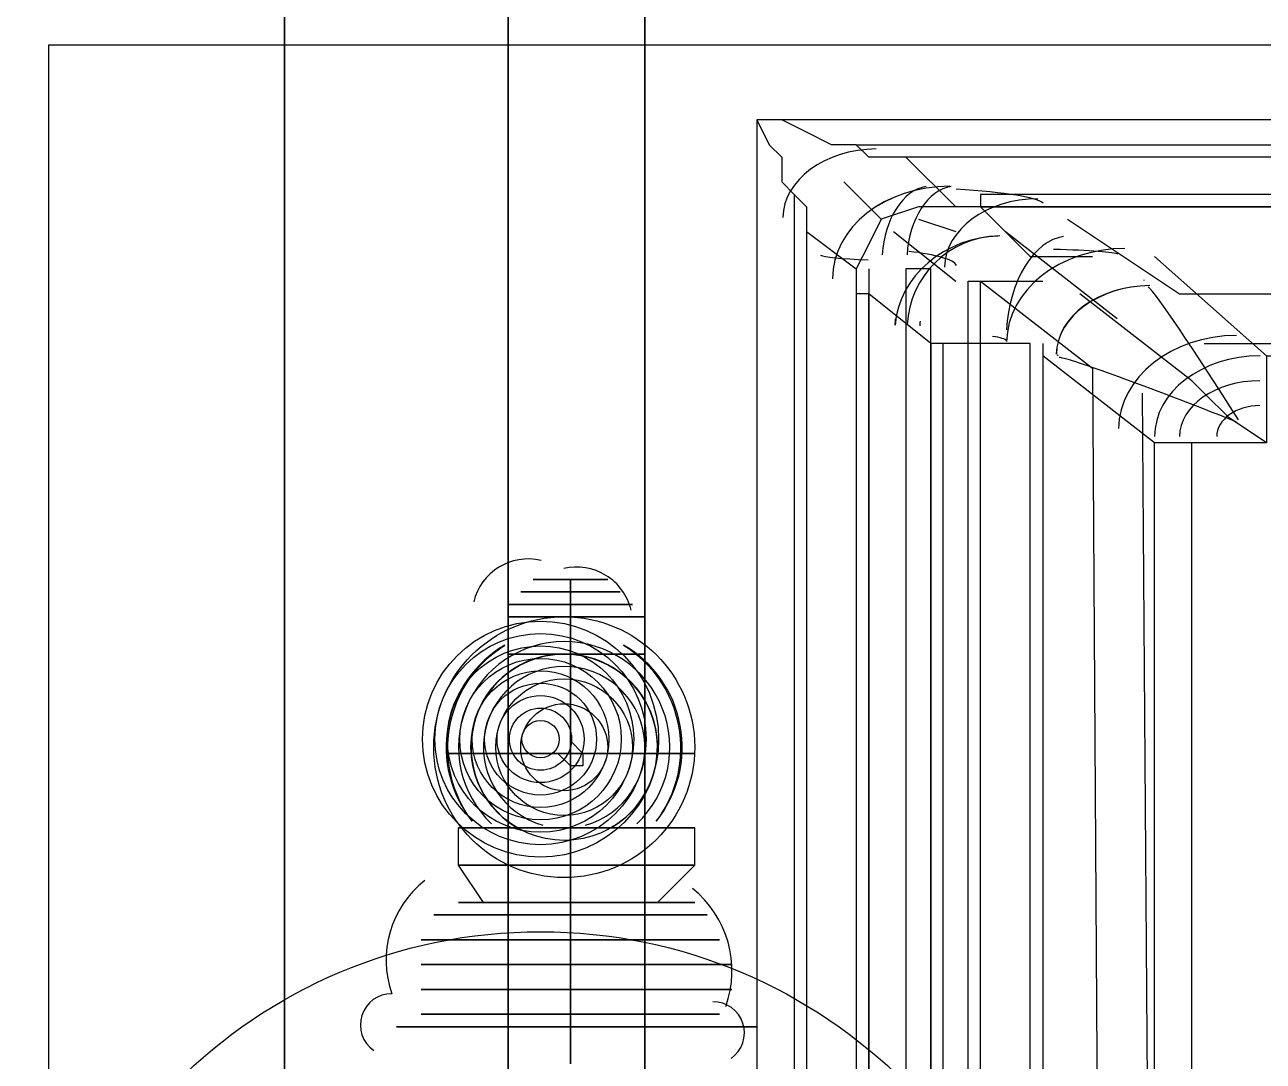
# Model space of a CAD drawing. Header units: millimetres. Extents: x -5841 to 140562, y 1006 to 102310.
# Drawn here: x 97110.8 to 97216.3, y 16457.7 to 16546 of the extents above; entities that cross this region are included whole.
import ezdxf

# ---------------------------------------------------------------- set-up
doc = ezdxf.new("R2010")
doc.units = ezdxf.units.MM
doc.header["$LTSCALE"] = 10
for name, color, linetype, true_color in [('PDF18_1-Base-01', 7, 'Continuous', 0xddc16e), ('PDF18_1-Cab_Back-01', 7, 'Continuous', 0xddc16e), ('PDF18_1-Cab_IComp-01', 7, 'Continuous', 0xddc16e)]:
    doc.layers.add(name, color=color, linetype=linetype, true_color=true_color)
doc.layers.add('PDF18_1-EeAa_3D-01', color=7, linetype='Continuous')
doc.layers.add('PDF18_1-Electrical_App-01', color=7, linetype='Continuous')

msp = doc.modelspace()

# ---------------------------------------------------------------- linework, layer by layer
at = {"layer": 'PDF18_1-Base-01', "lineweight": 25}
msp.add_lwpolyline([(97636.71746, 16016.18365), (97636.71746, 16877.64517), (97152.01306, 16877.64517), (97152.01306, 16016.18365)], close=True, dxfattribs=at)
at = {"layer": 'PDF18_1-Cab_Back-01', "lineweight": 25}
for points in [[(97152.01306, 16877.64517), (97152.01306, 16016.18365), (97132.96355, 16016.18365), (97132.96355, 16877.64517), (97132.96355, 16016.18365), (97152.01306, 16016.18365), (97132.96355, 16016.18365), (97152.01306, 16016.18365), (97152.01306, 16877.64517)], [(97152.01306, 16877.64517), (97152.01306, 16016.18365), (97132.96355, 16016.18365), (97132.96355, 16877.64517), (97132.96355, 16016.18365), (97152.01306, 16016.18365), (97152.01306, 16877.64517)], [(97132.96355, 16877.64517), (97132.96355, 16016.18365), (97152.01306, 16016.18365), (97132.96355, 16016.18365), (97132.96355, 16877.64517), (97132.96355, 16016.18365)]]:
    msp.add_lwpolyline(points, dxfattribs=at)
at = {"layer": 'PDF18_1-Cab_IComp-01', "lineweight": 25}
for points in [[(97152.01306, 16877.64517), (97636.71746, 16877.64517), (97636.71746, 16016.18365), (97152.01306, 16016.18365)], [(97152.01306, 16016.18365), (97636.71746, 16016.18365), (97636.71746, 16877.64517), (97152.01306, 16877.64517), (97152.01306, 16016.18365), (97636.71746, 16016.18365)], [(97152.01306, 16877.64517), (97152.01306, 16016.18365), (97152.01306, 16877.64517), (97636.71746, 16877.64517), (97636.71746, 16016.18365), (97152.01306, 16016.18365)], [(97152.01306, 16016.18365), (97636.71746, 16016.18365), (97636.71746, 16877.64517), (97152.01306, 16877.64517), (97152.01306, 16016.18365), (97636.71746, 16016.18365)]]:
    msp.add_lwpolyline(points, close=True, dxfattribs=at)
msp.add_lwpolyline([(97152.01306, 16877.64517), (97152.01306, 16016.18365), (97152.01306, 16877.64517)], dxfattribs=at)
at = {"layer": 'PDF18_1-EeAa_3D-01', "lineweight": 25}
for points in [[(97163.65444, 16729.48225), (97163.65444, 16164.34656)], [(97593.32689, 16537.92877), (97173.17919, 16537.92877), (97173.17919, 16164.34656), (97593.32689, 16164.34656)], [(97185.87887, 16178.10455), (97187.99549, 16178.10455), (97187.99549, 16525.22909), (97185.87887, 16525.22909)], [(97201.75347, 16516.76264), (97202.81178, 16349.55021), (97201.75347, 16185.51269), (97192.22871, 16179.16285), (97192.22871, 16524.17078)], [(97182.70395, 16179.16285), (97182.70395, 16523.11248), (97181.64565, 16523.11248), (97181.64565, 16179.16285)], [(97196.46194, 16183.39608), (97196.46194, 16518.87925), (97189.05379, 16518.87925), (97187.99549, 16518.87925), (97182.70395, 16523.11248), (97182.70395, 16179.16285), (97187.99549, 16183.39608), (97189.05379, 16183.39608)], [(97189.05379, 16183.39608), (97189.05379, 16518.87925), (97187.99549, 16518.87925), (97187.99549, 16183.39608)], [(97207.045, 16191.86253), (97207.045, 16510.4128), (97197.52024, 16517.82094), (97197.52024, 16184.45439)], [(97154.12968, 16498.77143), (97155.18798, 16498.77143), (97157.3046, 16498.77143), (97159.42121, 16498.77143), (97160.47952, 16498.77143), (97159.42121, 16498.77143), (97157.3046, 16498.77143), (97155.18798, 16498.77143)], [(97156.24629, 16498.77143), (97157.3046, 16498.77143), (97158.3629, 16498.77143), (97159.42121, 16498.77143), (97158.3629, 16498.77143), (97157.3046, 16498.77143)], [(97157.3046, 16498.77143), (97157.3046, 16497.71312), (97157.3046, 16495.59651), (97157.3046, 16492.42159), (97157.3046, 16495.59651), (97157.3046, 16497.71312)], [(97153.07137, 16497.71312), (97154.12968, 16497.71312), (97157.3046, 16497.71312), (97160.47952, 16497.71312), (97161.53782, 16497.71312), (97160.47952, 16497.71312), (97157.3046, 16497.71312), (97154.12968, 16497.71312)], [(97152.01306, 16496.65481), (97154.12968, 16496.65481), (97157.3046, 16496.65481), (97161.53782, 16496.65481), (97162.59613, 16496.65481), (97161.53782, 16496.65481), (97157.3046, 16496.65481), (97154.12968, 16496.65481)], [(97163.65444, 16495.59651), (97161.53782, 16495.59651), (97157.3046, 16495.59651), (97153.07137, 16495.59651), (97152.01306, 16495.59651), (97153.07137, 16495.59651), (97157.3046, 16495.59651), (97161.53782, 16495.59651)], [(97153.07137, 16483.95514), (97149.89645, 16483.95514), (97146.72153, 16483.95514), (97147.77984, 16483.95514), (97149.89645, 16483.95514), (97147.77984, 16483.95514), (97148.83814, 16483.95514), (97150.95476, 16483.95514), (97148.83814, 16483.95514), (97146.72153, 16483.95514), (97147.77984, 16483.95514), (97152.01306, 16483.95514), (97157.3046, 16483.95514), (97157.3046, 16488.18836), (97157.3046, 16492.42159), (97157.3046, 16490.30497), (97157.3046, 16492.42159), (97157.3046, 16493.47989), (97157.3046, 16491.36328), (97157.3046, 16493.47989), (97157.3046, 16494.5382), (97157.3046, 16491.36328), (97157.3046, 16488.18836), (97157.3046, 16483.95514)], [(97157.3046, 16492.42159), (97156.24629, 16492.42159), (97155.18798, 16492.42159), (97154.12968, 16492.42159), (97153.07137, 16492.42159), (97152.01306, 16492.42159), (97153.07137, 16492.42159), (97154.12968, 16492.42159), (97155.18798, 16492.42159), (97156.24629, 16492.42159), (97157.3046, 16492.42159), (97158.3629, 16492.42159), (97159.42121, 16492.42159), (97160.47952, 16492.42159), (97161.53782, 16492.42159), (97162.59613, 16492.42159), (97163.65444, 16492.42159), (97162.59613, 16492.42159), (97161.53782, 16492.42159), (97160.47952, 16492.42159), (97159.42121, 16492.42159), (97158.3629, 16492.42159)], [(97152.01306, 16492.42159), (97153.07137, 16492.42159), (97157.3046, 16492.42159), (97161.53782, 16492.42159), (97163.65444, 16492.42159), (97161.53782, 16492.42159), (97157.3046, 16492.42159), (97153.07137, 16492.42159)], [(97157.3046, 16482.89683), (97156.24629, 16483.95514), (97157.3046, 16483.95514), (97157.3046, 16485.01344), (97158.3629, 16483.95514), (97158.3629, 16482.89683)], [(97161.53782, 16483.95514), (97157.3046, 16483.95514), (97157.3046, 16479.72191), (97157.3046, 16476.54699), (97157.3046, 16475.48868), (97157.3046, 16473.37207), (97157.3046, 16475.48868), (97157.3046, 16474.43038), (97157.3046, 16477.6053), (97157.3046, 16483.95514), (97162.59613, 16483.95514), (97166.82935, 16483.95514), (97167.88766, 16483.95514), (97166.82935, 16483.95514), (97163.65444, 16483.95514), (97166.82935, 16483.95514), (97165.77105, 16483.95514), (97167.88766, 16483.95514), (97165.77105, 16483.95514), (97164.71274, 16483.95514)], [(97167.88766, 16477.6053), (97165.77105, 16477.6053), (97162.59613, 16477.6053), (97157.3046, 16477.6053), (97153.07137, 16477.6053), (97148.83814, 16477.6053), (97147.77984, 16477.6053), (97148.83814, 16477.6053), (97153.07137, 16477.6053), (97157.3046, 16477.6053), (97162.59613, 16477.6053), (97165.77105, 16477.6053)], [(97157.3046, 16477.6053), (97150.95476, 16477.6053), (97149.89645, 16477.6053), (97148.83814, 16477.6053), (97149.89645, 16477.6053), (97150.95476, 16477.6053), (97152.01306, 16477.6053), (97153.07137, 16477.6053), (97154.12968, 16477.6053), (97155.18798, 16477.6053), (97156.24629, 16477.6053), (97157.3046, 16477.6053), (97158.3629, 16477.6053), (97159.42121, 16477.6053), (97160.47952, 16477.6053), (97161.53782, 16477.6053), (97162.59613, 16477.6053), (97163.65444, 16477.6053), (97164.71274, 16477.6053), (97165.77105, 16477.6053), (97164.71274, 16477.6053), (97163.65444, 16477.6053)], [(97157.3046, 16477.6053), (97157.3046, 16474.43038)], [(97167.88766, 16474.43038), (97165.77105, 16474.43038), (97162.59613, 16474.43038), (97157.3046, 16474.43038), (97153.07137, 16474.43038), (97148.83814, 16474.43038), (97147.77984, 16474.43038), (97148.83814, 16474.43038), (97153.07137, 16474.43038), (97157.3046, 16474.43038), (97162.59613, 16474.43038), (97165.77105, 16474.43038)], [(97157.3046, 16474.43038), (97157.3046, 16471.25546)], [(97167.88766, 16471.25546), (97166.82935, 16471.25546), (97162.59613, 16471.25546), (97157.3046, 16471.25546), (97152.01306, 16471.25546), (97148.83814, 16471.25546), (97147.77984, 16471.25546), (97148.83814, 16471.25546), (97152.01306, 16471.25546), (97157.3046, 16471.25546), (97162.59613, 16471.25546), (97166.82935, 16471.25546)], [(97164.71274, 16471.25546), (97162.59613, 16471.25546), (97157.3046, 16471.25546), (97152.01306, 16471.25546), (97149.89645, 16471.25546), (97152.01306, 16471.25546), (97157.3046, 16471.25546), (97162.59613, 16471.25546)], [(97157.3046, 16471.25546), (97157.3046, 16467.02223), (97157.3046, 16461.7307), (97157.3046, 16467.02223)], [(97145.66322, 16470.19715), (97147.77984, 16470.19715), (97152.01306, 16470.19715), (97157.3046, 16470.19715), (97163.65444, 16470.19715), (97167.88766, 16470.19715), (97168.94597, 16470.19715), (97167.88766, 16470.19715), (97163.65444, 16470.19715), (97157.3046, 16470.19715), (97152.01306, 16470.19715), (97147.77984, 16470.19715)], [(97144.60492, 16468.08054), (97146.72153, 16468.08054), (97150.95476, 16468.08054), (97157.3046, 16468.08054), (97163.65444, 16468.08054), (97168.94597, 16468.08054), (97170.00427, 16468.08054), (97168.94597, 16468.08054), (97163.65444, 16468.08054), (97157.3046, 16468.08054), (97150.95476, 16468.08054), (97146.72153, 16468.08054)], [(97144.60492, 16465.96392), (97145.66322, 16465.96392), (97150.95476, 16465.96392), (97157.3046, 16465.96392), (97164.71274, 16465.96392), (97168.94597, 16465.96392), (97171.06258, 16465.96392), (97168.94597, 16465.96392), (97164.71274, 16465.96392), (97157.3046, 16465.96392), (97150.95476, 16465.96392), (97145.66322, 16465.96392)], [(97144.60492, 16463.84731), (97145.66322, 16463.84731), (97150.95476, 16463.84731), (97157.3046, 16463.84731), (97164.71274, 16463.84731), (97168.94597, 16463.84731), (97171.06258, 16463.84731), (97168.94597, 16463.84731), (97164.71274, 16463.84731), (97157.3046, 16463.84731), (97150.95476, 16463.84731), (97145.66322, 16463.84731)], [(97170.00427, 16461.7307), (97168.94597, 16461.7307), (97163.65444, 16461.7307), (97157.3046, 16461.7307), (97150.95476, 16461.7307), (97146.72153, 16461.7307), (97144.60492, 16461.7307), (97146.72153, 16461.7307), (97150.95476, 16461.7307), (97157.3046, 16461.7307), (97163.65444, 16461.7307), (97168.94597, 16461.7307)], [(97144.60492, 16461.7307), (97146.72153, 16461.7307), (97150.95476, 16461.7307), (97157.3046, 16461.7307), (97163.65444, 16461.7307), (97168.94597, 16461.7307), (97170.00427, 16461.7307), (97168.94597, 16461.7307), (97163.65444, 16461.7307), (97157.3046, 16461.7307), (97150.95476, 16461.7307), (97146.72153, 16461.7307)], [(97157.3046, 16461.7307), (97157.3046, 16460.67239), (97157.3046, 16459.61409), (97157.3046, 16457.49747), (97157.3046, 16459.61409), (97157.3046, 16460.67239)], [(97142.4883, 16460.67239), (97144.60492, 16460.67239), (97149.89645, 16460.67239), (97157.3046, 16460.67239), (97164.71274, 16460.67239), (97171.06258, 16460.67239), (97173.17919, 16460.67239), (97171.06258, 16460.67239), (97164.71274, 16460.67239), (97157.3046, 16460.67239), (97149.89645, 16460.67239), (97144.60492, 16460.67239)]]:
    msp.add_lwpolyline(points, close=True, dxfattribs=at)
for points in [[(97580.62721, 16534.75385), (97185.87887, 16534.75385), (97184.82057, 16534.75385), (97183.76226, 16534.75385), (97182.70395, 16534.75385), (97181.64565, 16535.81216), (97179.52903, 16535.81216), (97177.41242, 16536.87046), (97175.29581, 16537.92877), (97173.17919, 16537.92877), (97174.2375, 16535.81216), (97175.29581, 16534.75385), (97175.29581, 16532.63724), (97176.35411, 16531.57893), (97177.41242, 16530.52062), (97177.41242, 16529.46232), (97177.41242, 16528.40401), (97177.41242, 16174.92963), (97177.41242, 16173.87132)], [(97173.17919, 16537.92877), (97173.17919, 16537.92877)], [(97181.64565, 16535.81216), (97584.86044, 16535.81216)], [(97576.39398, 16530.52062), (97574.27737, 16530.52062), (97574.27737, 16531.57893), (97192.22871, 16531.57893), (97192.22871, 16530.52062), (97190.1121, 16530.52062), (97185.87887, 16534.75385)], [(97185.87887, 16534.75385), (97185.87887, 16534.75385)], [(97180.58734, 16532.63724), (97183.76226, 16529.46232)], [(97176.35411, 16531.57893), (97176.35411, 16171.75471)], [(97192.22871, 16531.57893), (97192.22871, 16531.57893)], [(97190.1121, 16530.52062), (97186.93718, 16530.52062), (97183.76226, 16529.46232), (97182.70395, 16527.3457), (97181.64565, 16525.22909)], [(97190.1121, 16530.52062), (97190.1121, 16530.52062)], [(97564.75261, 16526.2874), (97570.04414, 16526.2874), (97574.27737, 16530.52062), (97192.22871, 16530.52062), (97196.46194, 16526.2874), (97201.75347, 16526.2874)], [(97192.22871, 16530.52062), (97574.27737, 16530.52062)], [(97192.22871, 16530.52062), (97192.22871, 16530.52062)], [(97192.22871, 16530.52062), (97192.22871, 16530.52062)], [(97186.93718, 16529.46232), (97190.1121, 16528.40401)], [(97199.63686, 16529.46232), (97209.16162, 16523.11248), (97505.48745, 16523.11248), (97557.34447, 16523.11248), (97566.86923, 16529.46232)], [(97199.63686, 16529.46232), (97199.63686, 16529.46232)], [(97177.41242, 16528.40401), (97181.64565, 16525.22909), (97181.64565, 16178.10455), (97177.41242, 16174.92963)], [(97177.41242, 16528.40401), (97177.41242, 16528.40401)], [(97184.82057, 16528.40401), (97190.1121, 16524.17078)], [(97194.34532, 16528.40401), (97203.87008, 16520.99586)], [(97196.46194, 16526.2874), (97196.46194, 16526.2874)], [(97201.75347, 16526.2874), (97201.75347, 16526.2874)], [(97207.045, 16526.2874), (97216.56976, 16517.82094), (97359.44114, 16517.82094), (97550.99463, 16518.87925), (97559.46108, 16526.2874)], [(97207.045, 16526.2874), (97207.045, 16526.2874)], [(97181.64565, 16525.22909), (97181.64565, 16525.22909)], [(97182.70395, 16525.22909), (97182.70395, 16178.10455)], [(97185.87887, 16525.22909), (97185.87887, 16525.22909)], [(97187.99549, 16525.22909), (97187.99549, 16525.22909)], [(97197.52024, 16179.16285), (97191.1704, 16178.10455), (97191.1704, 16524.17078), (97197.52024, 16524.17078)], [(97192.22871, 16524.17078), (97192.22871, 16524.17078)], [(97181.64565, 16523.11248), (97181.64565, 16523.11248)], [(97182.70395, 16523.11248), (97182.70395, 16523.11248)], [(97216.56976, 16510.4128), (97213.39484, 16512.52941), (97211.27823, 16514.64603), (97210.21992, 16515.70433), (97200.69516, 16523.11248)], [(97209.16162, 16523.11248), (97209.16162, 16523.11248)], [(97187.99549, 16518.87925), (97187.99549, 16183.39608)], [(97187.99549, 16518.87925), (97187.99549, 16518.87925)], [(97187.99549, 16518.87925), (97187.99549, 16518.87925)], [(97189.05379, 16518.87925), (97189.05379, 16518.87925)], [(97189.05379, 16518.87925), (97189.05379, 16518.87925)], [(97196.46194, 16518.87925), (97196.46194, 16518.87925)], [(97197.52024, 16518.87925), (97197.52024, 16184.45439)], [(97211.27823, 16518.87925), (97506.54575, 16518.87925), (97556.28616, 16518.87925)], [(97197.52024, 16517.82094), (97197.52024, 16517.82094)], [(97216.56976, 16517.82094), (97216.56976, 16516.76264), (97216.56976, 16515.70433), (97216.56976, 16514.64603), (97216.56976, 16513.58772), (97216.56976, 16511.47111), (97216.56976, 16510.4128), (97212.33654, 16510.4128), (97209.16162, 16510.4128), (97207.045, 16510.4128)], [(97201.75347, 16516.76264), (97201.75347, 16516.76264)], [(97205.9867, 16514.64603), (97207.045, 16369.65803)], [(97207.045, 16510.4128), (97207.045, 16510.4128)], [(97210.21992, 16191.86253), (97210.21992, 16510.4128)], [(97157.3046, 16498.77143), (97157.3046, 16498.77143)], [(97157.3046, 16498.77143), (97157.3046, 16498.77143)], [(97152.01306, 16492.42159), (97152.01306, 16495.59651)], [(97157.3046, 16495.59651), (97157.3046, 16495.59651)], [(97163.65444, 16492.42159), (97163.65444, 16495.59651)], [(97157.3046, 16494.5382), (97157.3046, 16494.5382)], [(97157.3046, 16494.5382), (97157.3046, 16494.5382)], [(97157.3046, 16492.42159), (97157.3046, 16492.42159)], [(97157.3046, 16491.36328), (97157.3046, 16491.36328)], [(97157.3046, 16491.36328), (97157.3046, 16491.36328)], [(97157.3046, 16491.36328), (97157.3046, 16491.36328)], [(97157.3046, 16490.30497), (97157.3046, 16490.30497)], [(97157.3046, 16488.18836), (97157.3046, 16488.18836)], [(97157.3046, 16483.95514), (97157.3046, 16483.95514)], [(97157.3046, 16483.95514), (97157.3046, 16483.95514)], [(97157.3046, 16483.95514), (97157.3046, 16483.95514)], [(97157.3046, 16483.95514), (97157.3046, 16483.95514)], [(97147.77984, 16471.25546), (97149.89645, 16471.25546), (97147.77984, 16474.43038), (97147.77984, 16477.6053)], [(97150.95476, 16477.6053), (97150.95476, 16477.6053)], [(97157.3046, 16477.6053), (97157.3046, 16477.6053)], [(97157.3046, 16477.6053), (97157.3046, 16477.6053)], [(97163.65444, 16477.6053), (97163.65444, 16477.6053)], [(97167.88766, 16471.25546), (97164.71274, 16471.25546), (97167.88766, 16474.43038), (97167.88766, 16477.6053)], [(97157.3046, 16474.43038), (97157.3046, 16474.43038)], [(97157.3046, 16471.25546), (97157.3046, 16471.25546)], [(97157.3046, 16471.25546), (97157.3046, 16471.25546)], [(97157.3046, 16471.25546), (97157.3046, 16471.25546)], [(97157.3046, 16468.08054), (97157.3046, 16468.08054)], [(97157.3046, 16461.7307), (97157.3046, 16461.7307)]]:
    msp.add_lwpolyline(points, dxfattribs=at)
for points in [[(97151.71128, 16493.16881, 0.458685398), (97148.93879, 16478.17692, -0.438789861)], [(97164.60939, 16478.18096, 0.458685397), (97161.83537, 16493.18112, -0.438789878)]]:
    msp.add_lwpolyline(points, format="xyb", close=True, dxfattribs=at)
msp.add_lwpolyline([(97144.89492, 16473.13622, 0.319992946), (97142.10122, 16463.47611, 0.741611558), (97140.55741, 16458.65357)], format="xyb", dxfattribs=at)
for centre, radius in [((97154.76058, 16485.17277), 10.05391), ((97156.77434, 16484.48539), 11.11111), ((97156.77434, 16484.48539), 11.11111), ((97154.76057, 16485.17278), 8.99561), ((97154.76057, 16485.17277), 7.93729), ((97154.76057, 16485.17277), 7.93729), ((97154.76057, 16485.17278), 6.87899), ((97156.77617, 16484.48357), 7.93802), ((97156.77617, 16484.48357), 7.93802), ((97154.76057, 16485.17278), 5.82068), ((97154.76057, 16485.17278), 4.76238), ((97154.76057, 16485.17278), 4.76238), ((97156.77474, 16484.48499), 5.81998), ((97154.76057, 16485.17278), 3.70407), ((97154.76057, 16485.17278), 2.64577), ((97156.7753, 16484.48444), 3.70393), ((97154.76057, 16485.17278), 1.58746), ((97154.76057, 16424.84607), 43.91972), ((97154.76057, 16424.84607), 43.91972)]:
    msp.add_circle(centre, radius, dxfattribs=at)
for centre, radius, start, end in [((97193.91898, 16520.09798), 7.9372, 91.6009203, 177.4042037), ((97191.21052, 16520.41355), 6.27212, 174.9309211, 179.6801473), ((97191.9888, 16520.32381), 4.93658, 174.8045015, 179.2382435), ((97153.70119, 16495.75584), 4.76238, 76.6462011, 166.6350933), ((97157.83484, 16495.06745), 4.76206, 13.3627122, 103.3646777), ((97156.77315, 16484.48361), 8.99675, 313.4820172, 226.5179828), ((97156.76948, 16484.48567), 7.9425, 301.7307479, 238.2692521), ((97156.77972, 16484.48374), 7.93269, 307.0804746, 232.9195119), ((97156.77727, 16484.48302), 6.8774, 285.3919875, 254.608002), ((97162.06842, 16465.43473), 8.99381, 340.2547489, 51.2529186), ((97169.47074, 16460.14623), 2.65104, 304.6994511, 90.8660667)]:
    msp.add_arc(centre, radius, start, end, dxfattribs=at)
for points in [[(97183.34619, 16535.44579), (97178.98626, 16535.41472), (97175.43878, 16532.81036), (97175.40046, 16529.61246)], [(97189.59939, 16532.26898), (97184.07741, 16532.27279), (97179.62756, 16528.75855), (97179.63318, 16524.39824)], [(97189.60885, 16532.27029), (97184.08561, 16532.27185), (97179.63055, 16528.75521), (97179.63096, 16524.39416)], [(97187.60626, 16532.23616), (97185.65398, 16531.99929), (97184.01816, 16529.46437), (97183.85572, 16526.42418)], [(97189.72072, 16532.23616), (97187.76844, 16531.99929), (97186.13262, 16529.46437), (97185.97018, 16526.42418)], [(97197.56067, 16530.81936), (97197.12065, 16531.3062), (97194.3881, 16531.74629), (97190.15281, 16532.01243)], [(97197.10597, 16531.21145), (97192.74576, 16531.18119), (97189.19785, 16528.57715), (97189.15954, 16525.37907)], [(97193.86518, 16528.04248), (97189.15639, 16527.91994), (97185.26766, 16524.60554), (97184.95162, 16520.44536)], [(97199.29726, 16527.98763), (97196.78333, 16527.65339), (97194.66095, 16524.18535), (97194.43245, 16520.03836)], [(97178.60991, 16526.4017), (97178.8512, 16526.23942), (97180.3497, 16526.09273), (97182.67228, 16526.00401)], [(97190.1807, 16525.52783), (97189.93941, 16526.01467), (97188.44091, 16526.45475), (97186.11833, 16526.7209)], [(97204.50497, 16526.9785), (97198.98157, 16526.94392), (97194.49196, 16523.398), (97194.44971, 16519.03682)], [(97203.92876, 16526.49392), (97203.6023, 16526.6562), (97201.57492, 16526.80289), (97198.43262, 16526.89161)], [(97206.12333, 16524.28479), (97206.1357, 16524.27543), (97206.15182, 16524.26608), (97206.17165, 16524.25677)], [(97206.6275, 16523.8033), (97202.26729, 16523.77304), (97198.71937, 16521.16901), (97198.68107, 16517.97092)], [(97206.63384, 16523.80402), (97202.29728, 16523.75454), (97198.75688, 16521.16077), (97198.6829, 16517.97901)], [(97214.19244, 16512.36632), (97210.39612, 16518.38127), (97207.11928, 16523.20933), (97206.50771, 16523.68891)], [(97194.44023, 16519.08578), (97194.36926, 16519.24806), (97193.92853, 16519.39475), (97193.24541, 16519.48347)], [(97214.0308, 16519.57036), (97208.50741, 16519.53577), (97204.01779, 16515.98985), (97203.97555, 16511.62868)], [(97198.7433, 16517.90794), (97198.76713, 16517.89862), (97198.79819, 16517.88933), (97198.83646, 16517.88008)], [(97214.00715, 16512.20983), (97206.40785, 16515.21764), (97199.97606, 16517.55461), (97198.9235, 16517.69041)], [(97216.02821, 16517.82094), (97211.06326, 16517.81578), (97207.045, 16514.73697), (97207.045, 16510.94195)], [(97216.0158, 16515.70433), (97212.22492, 16515.69503), (97209.16162, 16513.56498), (97209.16162, 16510.94195)], [(97216.00754, 16513.58772), (97213.9736, 16513.57428), (97212.33654, 16512.39402), (97212.33654, 16510.94195)]]:
    msp.add_open_spline(points, degree=3, dxfattribs=at)
at = {"layer": 'PDF18_1-Electrical_App-01', "lineweight": 25}
for points in [[(97602.85165, 16156.93842), (97602.85165, 16736.8904), (97163.65444, 16736.8904), (97163.65444, 16156.93842)], [(97367.9076, 16349.55021), (97367.9076, 16544.27861), (97112.85572, 16544.27861), (97112.85572, 16349.55021)]]:
    msp.add_lwpolyline(points, close=True, dxfattribs=at)

doc.saveas('drawing.dxf')
